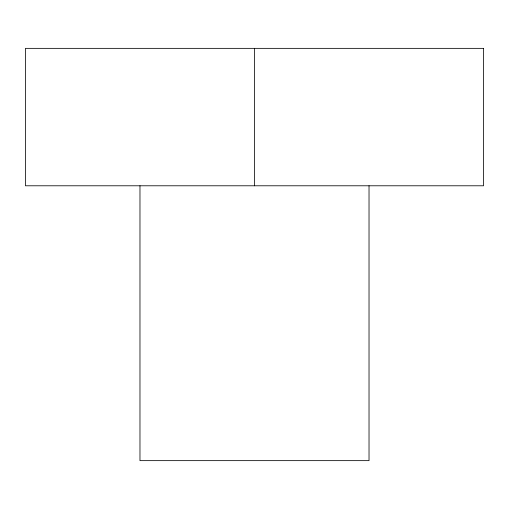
<?xml version="1.0" encoding="UTF-8"?>
<svg xmlns="http://www.w3.org/2000/svg" width="509" height="509" viewBox="0 0 509 509"><rect width="100%" height="100%" fill="white"/><g stroke="black" fill="none" stroke-linecap="round" stroke-linejoin="round"><path stroke-width="0.76" d="M369.025 185.785L369.025 460.645L139.975 460.645L139.975 185.785M254.5 48.355L254.5 185.785M483.55 48.355L25.45 48.355L25.45 185.785L483.55 185.785L483.55 48.355"/></g></svg>
